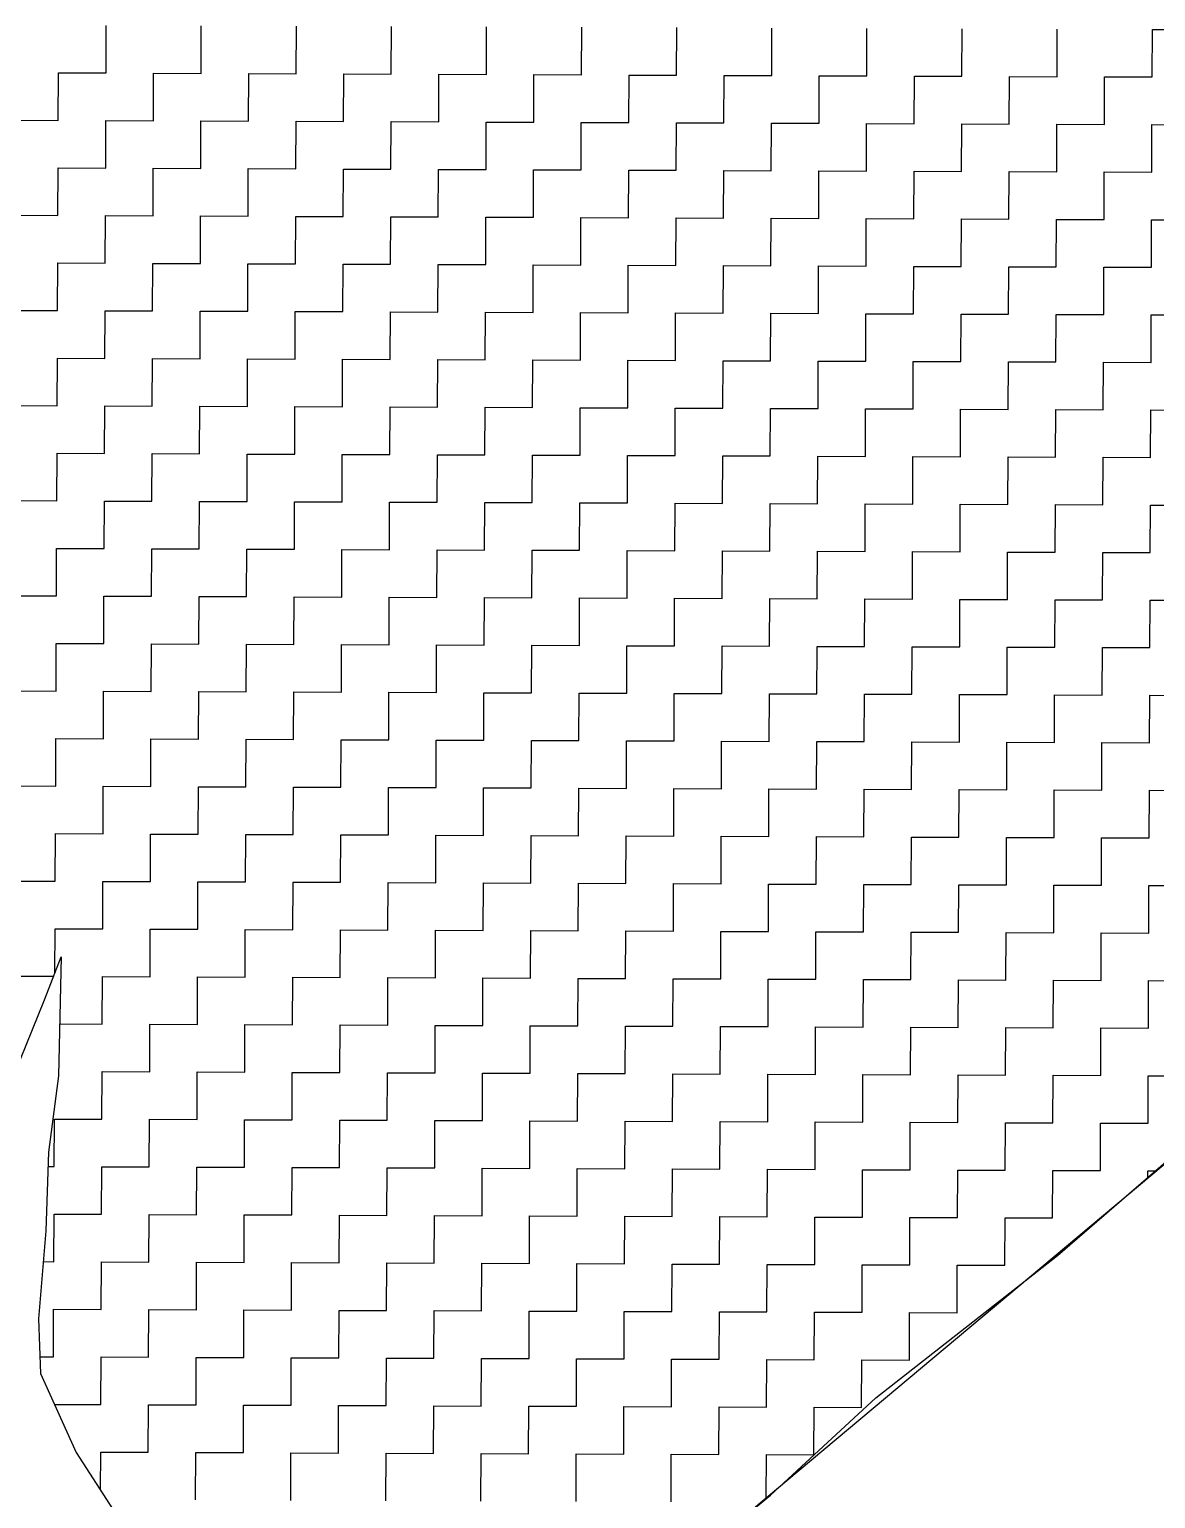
# Model space of a CAD drawing. Header units: metres. Extents: x 274536 to 279488, y 2074615 to 2078106.
# Drawn here: x 278566.4 to 278687.2, y 2075992.5 to 2076150.1 of the extents above; entities that cross this region are included whole.
import ezdxf

# ---------------------------------------------------------------- set-up
doc = ezdxf.new("R2010")
doc.units = ezdxf.units.M
doc.layers.add('POLY_HATCH', color=12, linetype='Continuous')
doc.layers.add('V_BOUND_LINE', color=7, linetype='Continuous')

msp = doc.modelspace()

# ---------------------------------------------------------------- linework, layer by layer
at = {"layer": 'POLY_HATCH', "linetype": 'Continuous'}
for p, q in [((278574.63, 2076145.4), (278574.65, 2076150.5)), ((278584.83, 2076145.36), (278584.85, 2076150.46)), ((278595.03, 2076145.32), (278595.05, 2076150.42)), ((278605.23, 2076145.28), (278605.25, 2076150.38)), ((278615.43, 2076145.24), (278615.45, 2076150.34)), ((278625.63, 2076145.2), (278625.65, 2076150.3)), ((278635.83, 2076145.16), (278635.85, 2076150.26)), ((278646.03, 2076145.12), (278646.05, 2076150.22)), ((278656.23, 2076145.08), (278656.25, 2076150.18)), ((278666.44, 2076145.04), (278666.46, 2076150.14)), ((278676.64, 2076145), (278676.66, 2076150.1)), ((278686.84, 2076144.97), (278686.86, 2076150.07)), ((278686.86, 2076150.07), (278691.96, 2076150.05)), ((278569.51, 2076140.32), (278569.52, 2076145.42)), ((278569.52, 2076145.42), (278574.63, 2076145.4)), ((278579.71, 2076140.28), (278579.73, 2076145.38)), ((278579.73, 2076145.38), (278584.83, 2076145.36)), ((278589.91, 2076140.24), (278589.93, 2076145.34)), ((278589.93, 2076145.34), (278595.03, 2076145.32)), ((278600.11, 2076140.2), (278600.13, 2076145.3)), ((278600.13, 2076145.3), (278605.23, 2076145.28)), ((278610.31, 2076140.16), (278610.33, 2076145.26)), ((278610.33, 2076145.26), (278615.43, 2076145.24)), ((278620.51, 2076140.12), (278620.53, 2076145.22)), ((278620.53, 2076145.22), (278625.63, 2076145.2)), ((278630.71, 2076140.08), (278630.73, 2076145.18)), ((278630.73, 2076145.18), (278635.83, 2076145.16)), ((278640.91, 2076140.04), (278640.93, 2076145.14)), ((278640.93, 2076145.14), (278646.03, 2076145.12)), ((278651.11, 2076140), (278651.13, 2076145.1)), ((278651.13, 2076145.1), (278656.23, 2076145.08)), ((278661.32, 2076139.96), (278661.34, 2076145.06)), ((278661.34, 2076145.06), (278666.44, 2076145.04)), ((278671.52, 2076139.92), (278671.54, 2076145.02)), ((278671.54, 2076145.02), (278676.64, 2076145)), ((278681.72, 2076139.88), (278681.74, 2076144.98)), ((278681.74, 2076144.98), (278686.84, 2076144.97)), ((278564.4, 2076140.34), (278569.51, 2076140.32)), ((278574.59, 2076135.2), (278574.61, 2076140.3)), ((278574.61, 2076140.3), (278579.71, 2076140.28)), ((278584.79, 2076135.16), (278584.81, 2076140.26)), ((278584.81, 2076140.26), (278589.91, 2076140.24)), ((278594.99, 2076135.12), (278595.01, 2076140.22)), ((278595.01, 2076140.22), (278600.11, 2076140.2)), ((278605.19, 2076135.08), (278605.21, 2076140.18)), ((278605.21, 2076140.18), (278610.31, 2076140.16)), ((278615.39, 2076135.04), (278615.41, 2076140.14)), ((278615.41, 2076140.14), (278620.51, 2076140.12)), ((278625.59, 2076135), (278625.61, 2076140.1)), ((278625.61, 2076140.1), (278630.71, 2076140.08)), ((278635.79, 2076134.96), (278635.81, 2076140.06)), ((278635.81, 2076140.06), (278640.91, 2076140.04)), ((278645.99, 2076134.92), (278646.01, 2076140.02)), ((278646.01, 2076140.02), (278651.11, 2076140)), ((278656.2, 2076134.88), (278656.21, 2076139.98)), ((278656.21, 2076139.98), (278661.32, 2076139.96)), ((278666.4, 2076134.84), (278666.42, 2076139.94)), ((278666.42, 2076139.94), (278671.52, 2076139.92)), ((278676.6, 2076134.8), (278676.62, 2076139.9)), ((278676.62, 2076139.9), (278681.72, 2076139.88)), ((278686.8, 2076134.76), (278686.82, 2076139.86)), ((278686.82, 2076139.86), (278691.92, 2076139.84)), ((278569.47, 2076130.12), (278569.49, 2076135.22)), ((278569.49, 2076135.22), (278574.59, 2076135.2)), ((278579.67, 2076130.08), (278579.69, 2076135.18)), ((278579.69, 2076135.18), (278584.79, 2076135.16)), ((278589.87, 2076130.04), (278589.89, 2076135.14)), ((278589.89, 2076135.14), (278594.99, 2076135.12)), ((278600.07, 2076130), (278600.09, 2076135.1)), ((278600.09, 2076135.1), (278605.19, 2076135.08)), ((278610.27, 2076129.96), (278610.29, 2076135.06)), ((278610.29, 2076135.06), (278615.39, 2076135.04)), ((278620.47, 2076129.92), (278620.49, 2076135.02)), ((278620.49, 2076135.02), (278625.59, 2076135)), ((278630.67, 2076129.88), (278630.69, 2076134.98)), ((278630.69, 2076134.98), (278635.79, 2076134.96)), ((278640.87, 2076129.84), (278640.89, 2076134.94)), ((278640.89, 2076134.94), (278645.99, 2076134.92)), ((278651.07, 2076129.8), (278651.09, 2076134.9)), ((278651.09, 2076134.9), (278656.2, 2076134.88)), ((278661.28, 2076129.76), (278661.3, 2076134.86)), ((278661.3, 2076134.86), (278666.4, 2076134.84)), ((278671.48, 2076129.72), (278671.5, 2076134.82)), ((278671.5, 2076134.82), (278676.6, 2076134.8)), ((278681.68, 2076129.68), (278681.7, 2076134.78)), ((278681.7, 2076134.78), (278686.8, 2076134.76)), ((278564.37, 2076130.14), (278569.47, 2076130.12)), ((278574.55, 2076125), (278574.57, 2076130.1)), ((278574.57, 2076130.1), (278579.67, 2076130.08)), ((278584.75, 2076124.96), (278584.77, 2076130.06)), ((278584.77, 2076130.06), (278589.87, 2076130.04)), ((278594.95, 2076124.92), (278594.97, 2076130.02)), ((278594.97, 2076130.02), (278600.07, 2076130)), ((278605.15, 2076124.88), (278605.17, 2076129.98)), ((278605.17, 2076129.98), (278610.27, 2076129.96)), ((278615.35, 2076124.84), (278615.37, 2076129.94)), ((278615.37, 2076129.94), (278620.47, 2076129.92)), ((278625.55, 2076124.8), (278625.57, 2076129.9)), ((278625.57, 2076129.9), (278630.67, 2076129.88)), ((278635.75, 2076124.76), (278635.77, 2076129.86)), ((278635.77, 2076129.86), (278640.87, 2076129.84)), ((278645.95, 2076124.72), (278645.97, 2076129.82)), ((278645.97, 2076129.82), (278651.07, 2076129.8)), ((278656.16, 2076124.68), (278656.18, 2076129.78)), ((278656.18, 2076129.78), (278661.28, 2076129.76)), ((278666.36, 2076124.64), (278666.38, 2076129.74)), ((278666.38, 2076129.74), (278671.48, 2076129.72)), ((278676.56, 2076124.6), (278676.58, 2076129.7)), ((278676.58, 2076129.7), (278681.68, 2076129.68)), ((278686.76, 2076124.56), (278686.78, 2076129.66)), ((278686.78, 2076129.66), (278691.88, 2076129.64)), ((278569.43, 2076119.91), (278569.45, 2076125.02)), ((278569.45, 2076125.02), (278574.55, 2076125)), ((278579.63, 2076119.88), (278579.65, 2076124.98)), ((278579.65, 2076124.98), (278584.75, 2076124.96)), ((278589.83, 2076119.84), (278589.85, 2076124.94)), ((278589.85, 2076124.94), (278594.95, 2076124.92)), ((278600.03, 2076119.8), (278600.05, 2076124.9)), ((278600.05, 2076124.9), (278605.15, 2076124.88)), ((278610.23, 2076119.76), (278610.25, 2076124.86)), ((278610.25, 2076124.86), (278615.35, 2076124.84)), ((278620.43, 2076119.72), (278620.45, 2076124.82)), ((278620.45, 2076124.82), (278625.55, 2076124.8)), ((278630.63, 2076119.68), (278630.65, 2076124.78)), ((278630.65, 2076124.78), (278635.75, 2076124.76)), ((278640.83, 2076119.64), (278640.85, 2076124.74)), ((278640.85, 2076124.74), (278645.95, 2076124.72)), ((278651.04, 2076119.6), (278651.06, 2076124.7)), ((278651.06, 2076124.7), (278656.16, 2076124.68)), ((278661.24, 2076119.56), (278661.26, 2076124.66)), ((278661.26, 2076124.66), (278666.36, 2076124.64)), ((278671.44, 2076119.52), (278671.46, 2076124.62)), ((278671.46, 2076124.62), (278676.56, 2076124.6)), ((278681.64, 2076119.48), (278681.66, 2076124.58)), ((278681.66, 2076124.58), (278686.76, 2076124.56)), ((278564.33, 2076119.93), (278569.43, 2076119.91)), ((278574.51, 2076114.79), (278574.53, 2076119.89)), ((278574.53, 2076119.89), (278579.63, 2076119.88)), ((278584.71, 2076114.75), (278584.73, 2076119.86)), ((278584.73, 2076119.86), (278589.83, 2076119.84)), ((278594.91, 2076114.72), (278594.93, 2076119.82)), ((278594.93, 2076119.82), (278600.03, 2076119.8)), ((278605.11, 2076114.68), (278605.13, 2076119.78)), ((278605.13, 2076119.78), (278610.23, 2076119.76)), ((278615.31, 2076114.64), (278615.33, 2076119.74)), ((278615.33, 2076119.74), (278620.43, 2076119.72)), ((278625.51, 2076114.6), (278625.53, 2076119.7)), ((278625.53, 2076119.7), (278630.63, 2076119.68)), ((278635.71, 2076114.56), (278635.73, 2076119.66)), ((278635.73, 2076119.66), (278640.83, 2076119.64)), ((278645.92, 2076114.52), (278645.94, 2076119.62)), ((278645.94, 2076119.62), (278651.04, 2076119.6)), ((278656.12, 2076114.48), (278656.14, 2076119.58)), ((278656.14, 2076119.58), (278661.24, 2076119.56)), ((278666.32, 2076114.44), (278666.34, 2076119.54)), ((278666.34, 2076119.54), (278671.44, 2076119.52)), ((278676.52, 2076114.4), (278676.54, 2076119.5)), ((278676.54, 2076119.5), (278681.64, 2076119.48)), ((278686.72, 2076114.36), (278686.74, 2076119.46)), ((278686.74, 2076119.46), (278691.84, 2076119.44)), ((278569.39, 2076109.71), (278569.41, 2076114.81)), ((278569.41, 2076114.81), (278574.51, 2076114.79)), ((278579.59, 2076109.67), (278579.61, 2076114.77)), ((278579.61, 2076114.77), (278584.71, 2076114.75)), ((278589.79, 2076109.63), (278589.81, 2076114.74)), ((278589.81, 2076114.74), (278594.91, 2076114.72)), ((278599.99, 2076109.6), (278600.01, 2076114.7)), ((278600.01, 2076114.7), (278605.11, 2076114.68)), ((278610.19, 2076109.56), (278610.21, 2076114.66)), ((278610.21, 2076114.66), (278615.31, 2076114.64)), ((278620.39, 2076109.52), (278620.41, 2076114.62)), ((278620.41, 2076114.62), (278625.51, 2076114.6)), ((278630.59, 2076109.48), (278630.61, 2076114.58)), ((278630.61, 2076114.58), (278635.71, 2076114.56)), ((278640.8, 2076109.44), (278640.81, 2076114.54)), ((278640.81, 2076114.54), (278645.92, 2076114.52)), ((278651, 2076109.4), (278651.02, 2076114.5)), ((278651.02, 2076114.5), (278656.12, 2076114.48)), ((278661.2, 2076109.36), (278661.22, 2076114.46)), ((278661.22, 2076114.46), (278666.32, 2076114.44)), ((278671.4, 2076109.32), (278671.42, 2076114.42)), ((278671.42, 2076114.42), (278676.52, 2076114.4)), ((278681.6, 2076109.28), (278681.62, 2076114.38)), ((278681.62, 2076114.38), (278686.72, 2076114.36)), ((278564.29, 2076109.73), (278569.39, 2076109.71)), ((278574.47, 2076104.59), (278574.49, 2076109.69)), ((278574.49, 2076109.69), (278579.59, 2076109.67)), ((278584.67, 2076104.55), (278584.69, 2076109.65)), ((278584.69, 2076109.65), (278589.79, 2076109.63)), ((278594.87, 2076104.51), (278594.89, 2076109.62)), ((278594.89, 2076109.62), (278599.99, 2076109.6)), ((278605.07, 2076104.48), (278605.09, 2076109.58)), ((278605.09, 2076109.58), (278610.19, 2076109.56)), ((278615.27, 2076104.44), (278615.29, 2076109.54)), ((278615.29, 2076109.54), (278620.39, 2076109.52)), ((278625.47, 2076104.4), (278625.49, 2076109.5)), ((278625.49, 2076109.5), (278630.59, 2076109.48)), ((278635.67, 2076104.36), (278635.69, 2076109.46)), ((278635.69, 2076109.46), (278640.8, 2076109.44)), ((278645.88, 2076104.32), (278645.9, 2076109.42)), ((278645.9, 2076109.42), (278651, 2076109.4)), ((278656.08, 2076104.28), (278656.1, 2076109.38)), ((278656.1, 2076109.38), (278661.2, 2076109.36)), ((278666.28, 2076104.24), (278666.3, 2076109.34)), ((278666.3, 2076109.34), (278671.4, 2076109.32)), ((278676.48, 2076104.2), (278676.5, 2076109.3)), ((278676.5, 2076109.3), (278681.6, 2076109.28)), ((278686.68, 2076104.16), (278686.7, 2076109.26)), ((278686.7, 2076109.26), (278691.8, 2076109.24)), ((278569.35, 2076099.51), (278569.37, 2076104.61)), ((278569.37, 2076104.61), (278574.47, 2076104.59)), ((278579.55, 2076099.47), (278579.57, 2076104.57)), ((278579.57, 2076104.57), (278584.67, 2076104.55)), ((278589.75, 2076099.43), (278589.77, 2076104.53)), ((278589.77, 2076104.53), (278594.87, 2076104.51)), ((278599.95, 2076099.39), (278599.97, 2076104.49)), ((278599.97, 2076104.49), (278605.07, 2076104.48)), ((278610.15, 2076099.35), (278610.17, 2076104.46)), ((278610.17, 2076104.46), (278615.27, 2076104.44)), ((278620.35, 2076099.32), (278620.37, 2076104.42)), ((278620.37, 2076104.42), (278625.47, 2076104.4)), ((278630.55, 2076099.28), (278630.57, 2076104.38)), ((278630.57, 2076104.38), (278635.67, 2076104.36)), ((278640.76, 2076099.24), (278640.78, 2076104.34)), ((278640.78, 2076104.34), (278645.88, 2076104.32)), ((278650.96, 2076099.2), (278650.98, 2076104.3)), ((278650.98, 2076104.3), (278656.08, 2076104.28)), ((278661.16, 2076099.16), (278661.18, 2076104.26)), ((278661.18, 2076104.26), (278666.28, 2076104.24)), ((278671.36, 2076099.12), (278671.38, 2076104.22)), ((278671.38, 2076104.22), (278676.48, 2076104.2)), ((278681.56, 2076099.08), (278681.58, 2076104.18)), ((278681.58, 2076104.18), (278686.68, 2076104.16)), ((278564.25, 2076099.53), (278569.35, 2076099.51)), ((278574.43, 2076094.39), (278574.45, 2076099.49)), ((278574.45, 2076099.49), (278579.55, 2076099.47)), ((278584.63, 2076094.35), (278584.65, 2076099.45)), ((278584.65, 2076099.45), (278589.75, 2076099.43)), ((278594.83, 2076094.31), (278594.85, 2076099.41)), ((278594.85, 2076099.41), (278599.95, 2076099.39)), ((278605.03, 2076094.27), (278605.05, 2076099.37)), ((278605.05, 2076099.37), (278610.15, 2076099.35)), ((278615.23, 2076094.23), (278615.25, 2076099.34)), ((278615.25, 2076099.34), (278620.35, 2076099.32)), ((278625.43, 2076094.2), (278625.45, 2076099.3)), ((278625.45, 2076099.3), (278630.55, 2076099.28)), ((278635.64, 2076094.16), (278635.66, 2076099.26)), ((278635.66, 2076099.26), (278640.76, 2076099.24)), ((278645.84, 2076094.12), (278645.86, 2076099.22)), ((278645.86, 2076099.22), (278650.96, 2076099.2)), ((278656.04, 2076094.08), (278656.06, 2076099.18)), ((278656.06, 2076099.18), (278661.16, 2076099.16)), ((278666.24, 2076094.04), (278666.26, 2076099.14)), ((278666.26, 2076099.14), (278671.36, 2076099.12)), ((278676.44, 2076094), (278676.46, 2076099.1)), ((278676.46, 2076099.1), (278681.56, 2076099.08)), ((278686.64, 2076093.96), (278686.66, 2076099.06)), ((278686.66, 2076099.06), (278691.76, 2076099.04)), ((278569.31, 2076089.31), (278569.33, 2076094.41)), ((278569.33, 2076094.41), (278574.43, 2076094.39)), ((278579.51, 2076089.27), (278579.53, 2076094.37)), ((278579.53, 2076094.37), (278584.63, 2076094.35)), ((278589.71, 2076089.23), (278589.73, 2076094.33)), ((278589.73, 2076094.33), (278594.83, 2076094.31)), ((278599.91, 2076089.19), (278599.93, 2076094.29)), ((278599.93, 2076094.29), (278605.03, 2076094.27)), ((278610.11, 2076089.15), (278610.13, 2076094.25)), ((278610.13, 2076094.25), (278615.23, 2076094.23)), ((278620.31, 2076089.11), (278620.33, 2076094.21)), ((278620.33, 2076094.21), (278625.43, 2076094.2)), ((278630.52, 2076089.08), (278630.54, 2076094.18)), ((278630.54, 2076094.18), (278635.64, 2076094.16)), ((278640.72, 2076089.04), (278640.74, 2076094.14)), ((278640.74, 2076094.14), (278645.84, 2076094.12)), ((278650.92, 2076089), (278650.94, 2076094.1)), ((278650.94, 2076094.1), (278656.04, 2076094.08)), ((278661.12, 2076088.96), (278661.14, 2076094.06)), ((278661.14, 2076094.06), (278666.24, 2076094.04)), ((278671.32, 2076088.92), (278671.34, 2076094.02)), ((278671.34, 2076094.02), (278676.44, 2076094)), ((278681.52, 2076088.88), (278681.54, 2076093.98)), ((278681.54, 2076093.98), (278686.64, 2076093.96)), ((278564.21, 2076089.33), (278569.31, 2076089.31)), ((278574.39, 2076084.19), (278574.41, 2076089.29)), ((278574.41, 2076089.29), (278579.51, 2076089.27)), ((278584.59, 2076084.15), (278584.61, 2076089.25)), ((278584.61, 2076089.25), (278589.71, 2076089.23)), ((278594.79, 2076084.11), (278594.81, 2076089.21)), ((278594.81, 2076089.21), (278599.91, 2076089.19)), ((278604.99, 2076084.07), (278605.01, 2076089.17)), ((278605.01, 2076089.17), (278610.11, 2076089.15)), ((278615.19, 2076084.03), (278615.21, 2076089.13)), ((278615.21, 2076089.13), (278620.31, 2076089.11)), ((278625.4, 2076083.99), (278625.41, 2076089.09)), ((278625.41, 2076089.09), (278630.52, 2076089.08)), ((278635.6, 2076083.95), (278635.62, 2076089.06)), ((278635.62, 2076089.06), (278640.72, 2076089.04)), ((278645.8, 2076083.92), (278645.82, 2076089.02)), ((278645.82, 2076089.02), (278650.92, 2076089)), ((278656, 2076083.88), (278656.02, 2076088.98)), ((278656.02, 2076088.98), (278661.12, 2076088.96)), ((278666.2, 2076083.84), (278666.22, 2076088.94)), ((278666.22, 2076088.94), (278671.32, 2076088.92)), ((278676.4, 2076083.8), (278676.42, 2076088.9)), ((278676.42, 2076088.9), (278681.52, 2076088.88)), ((278686.6, 2076083.76), (278686.62, 2076088.86)), ((278686.62, 2076088.86), (278691.72, 2076088.84)), ((278569.27, 2076079.11), (278569.29, 2076084.21)), ((278569.29, 2076084.21), (278574.39, 2076084.19)), ((278579.47, 2076079.07), (278579.49, 2076084.17)), ((278579.49, 2076084.17), (278584.59, 2076084.15)), ((278589.67, 2076079.03), (278589.69, 2076084.13)), ((278589.69, 2076084.13), (278594.79, 2076084.11)), ((278599.87, 2076078.99), (278599.89, 2076084.09)), ((278599.89, 2076084.09), (278604.99, 2076084.07)), ((278610.07, 2076078.95), (278610.09, 2076084.05)), ((278610.09, 2076084.05), (278615.19, 2076084.03)), ((278620.27, 2076078.91), (278620.29, 2076084.01)), ((278620.29, 2076084.01), (278625.4, 2076083.99)), ((278630.48, 2076078.87), (278630.5, 2076083.97)), ((278630.5, 2076083.97), (278635.6, 2076083.95)), ((278640.68, 2076078.83), (278640.7, 2076083.94)), ((278640.7, 2076083.94), (278645.8, 2076083.92)), ((278650.88, 2076078.8), (278650.9, 2076083.9)), ((278650.9, 2076083.9), (278656, 2076083.88)), ((278661.08, 2076078.76), (278661.1, 2076083.86)), ((278661.1, 2076083.86), (278666.2, 2076083.84)), ((278671.28, 2076078.72), (278671.3, 2076083.82)), ((278671.3, 2076083.82), (278676.4, 2076083.8)), ((278681.48, 2076078.68), (278681.5, 2076083.78)), ((278681.5, 2076083.78), (278686.6, 2076083.76)), ((278564.17, 2076079.13), (278569.27, 2076079.11)), ((278574.35, 2076073.99), (278574.37, 2076079.09)), ((278574.37, 2076079.09), (278579.47, 2076079.07)), ((278584.55, 2076073.95), (278584.57, 2076079.05)), ((278584.57, 2076079.05), (278589.67, 2076079.03)), ((278594.75, 2076073.91), (278594.77, 2076079.01)), ((278594.77, 2076079.01), (278599.87, 2076078.99)), ((278604.95, 2076073.87), (278604.97, 2076078.97)), ((278604.97, 2076078.97), (278610.07, 2076078.95)), ((278615.15, 2076073.83), (278615.17, 2076078.93)), ((278615.17, 2076078.93), (278620.27, 2076078.91)), ((278625.36, 2076073.79), (278625.38, 2076078.89)), ((278625.38, 2076078.89), (278630.48, 2076078.87)), ((278635.56, 2076073.75), (278635.58, 2076078.85)), ((278635.58, 2076078.85), (278640.68, 2076078.83)), ((278645.76, 2076073.71), (278645.78, 2076078.81)), ((278645.78, 2076078.81), (278650.88, 2076078.8)), ((278655.96, 2076073.68), (278655.98, 2076078.78)), ((278655.98, 2076078.78), (278661.08, 2076078.76)), ((278666.16, 2076073.64), (278666.18, 2076078.74)), ((278666.18, 2076078.74), (278671.28, 2076078.72)), ((278676.36, 2076073.6), (278676.38, 2076078.7)), ((278676.38, 2076078.7), (278681.48, 2076078.68)), ((278686.56, 2076073.56), (278686.58, 2076078.66)), ((278686.58, 2076078.66), (278691.68, 2076078.64)), ((278569.23, 2076068.91), (278569.25, 2076074.01)), ((278569.25, 2076074.01), (278574.35, 2076073.99)), ((278579.43, 2076068.87), (278579.45, 2076073.97)), ((278579.45, 2076073.97), (278584.55, 2076073.95)), ((278589.63, 2076068.83), (278589.65, 2076073.93)), ((278589.65, 2076073.93), (278594.75, 2076073.91)), ((278599.83, 2076068.79), (278599.85, 2076073.89)), ((278599.85, 2076073.89), (278604.95, 2076073.87)), ((278610.03, 2076068.75), (278610.05, 2076073.85)), ((278610.05, 2076073.85), (278615.15, 2076073.83)), ((278620.24, 2076068.71), (278620.26, 2076073.81)), ((278620.26, 2076073.81), (278625.36, 2076073.79)), ((278630.44, 2076068.67), (278630.46, 2076073.77)), ((278630.46, 2076073.77), (278635.56, 2076073.75)), ((278640.64, 2076068.63), (278640.66, 2076073.73)), ((278640.66, 2076073.73), (278645.76, 2076073.71)), ((278650.84, 2076068.59), (278650.86, 2076073.69)), ((278650.86, 2076073.69), (278655.96, 2076073.68)), ((278661.04, 2076068.55), (278661.06, 2076073.66)), ((278661.06, 2076073.66), (278666.16, 2076073.64)), ((278671.24, 2076068.52), (278671.26, 2076073.62)), ((278671.26, 2076073.62), (278676.36, 2076073.6)), ((278681.44, 2076068.48), (278681.46, 2076073.58)), ((278681.46, 2076073.58), (278686.56, 2076073.56)), ((278564.13, 2076068.93), (278569.23, 2076068.91)), ((278574.31, 2076063.79), (278574.33, 2076068.89)), ((278574.33, 2076068.89), (278579.43, 2076068.87)), ((278584.51, 2076063.75), (278584.53, 2076068.85)), ((278584.53, 2076068.85), (278589.63, 2076068.83)), ((278594.71, 2076063.71), (278594.73, 2076068.81)), ((278594.73, 2076068.81), (278599.83, 2076068.79)), ((278604.91, 2076063.67), (278604.93, 2076068.77)), ((278604.93, 2076068.77), (278610.03, 2076068.75)), ((278615.12, 2076063.63), (278615.13, 2076068.73)), ((278615.13, 2076068.73), (278620.24, 2076068.71)), ((278625.32, 2076063.59), (278625.34, 2076068.69)), ((278625.34, 2076068.69), (278630.44, 2076068.67)), ((278635.52, 2076063.55), (278635.54, 2076068.65)), ((278635.54, 2076068.65), (278640.64, 2076068.63)), ((278645.72, 2076063.51), (278645.74, 2076068.61)), ((278645.74, 2076068.61), (278650.84, 2076068.59)), ((278655.92, 2076063.47), (278655.94, 2076068.57)), ((278655.94, 2076068.57), (278661.04, 2076068.55)), ((278666.12, 2076063.43), (278666.14, 2076068.54)), ((278666.14, 2076068.54), (278671.24, 2076068.52)), ((278676.32, 2076063.4), (278676.34, 2076068.5)), ((278676.34, 2076068.5), (278681.44, 2076068.48)), ((278686.52, 2076063.36), (278686.54, 2076068.46)), ((278686.54, 2076068.46), (278691.64, 2076068.44)), ((278569.19, 2076058.71), (278569.21, 2076063.81)), ((278569.21, 2076063.81), (278574.31, 2076063.79)), ((278579.39, 2076058.67), (278579.41, 2076063.77)), ((278579.41, 2076063.77), (278584.51, 2076063.75)), ((278589.59, 2076058.63), (278589.61, 2076063.73)), ((278589.61, 2076063.73), (278594.71, 2076063.71)), ((278599.79, 2076058.59), (278599.81, 2076063.69)), ((278599.81, 2076063.69), (278604.91, 2076063.67)), ((278610, 2076058.55), (278610.01, 2076063.65)), ((278610.01, 2076063.65), (278615.12, 2076063.63)), ((278620.2, 2076058.51), (278620.22, 2076063.61)), ((278620.22, 2076063.61), (278625.32, 2076063.59)), ((278630.4, 2076058.47), (278630.42, 2076063.57)), ((278630.42, 2076063.57), (278635.52, 2076063.55)), ((278640.6, 2076058.43), (278640.62, 2076063.53)), ((278640.62, 2076063.53), (278645.72, 2076063.51)), ((278650.8, 2076058.39), (278650.82, 2076063.49)), ((278650.82, 2076063.49), (278655.92, 2076063.47)), ((278661, 2076058.35), (278661.02, 2076063.45)), ((278661.02, 2076063.45), (278666.12, 2076063.43)), ((278671.2, 2076058.31), (278671.22, 2076063.41)), ((278671.22, 2076063.41), (278676.32, 2076063.4)), ((278681.4, 2076058.28), (278681.42, 2076063.38)), ((278681.42, 2076063.38), (278686.52, 2076063.36)), ((278564.09, 2076058.73), (278569.19, 2076058.71)), ((278574.27, 2076053.59), (278574.29, 2076058.69)), ((278574.29, 2076058.69), (278579.39, 2076058.67)), ((278584.47, 2076053.55), (278584.49, 2076058.65)), ((278584.49, 2076058.65), (278589.59, 2076058.63)), ((278594.67, 2076053.51), (278594.69, 2076058.61)), ((278594.69, 2076058.61), (278599.79, 2076058.59)), ((278604.87, 2076053.47), (278604.89, 2076058.57)), ((278604.89, 2076058.57), (278610, 2076058.55)), ((278615.08, 2076053.43), (278615.1, 2076058.53)), ((278615.1, 2076058.53), (278620.2, 2076058.51)), ((278625.28, 2076053.39), (278625.3, 2076058.49)), ((278625.3, 2076058.49), (278630.4, 2076058.47)), ((278635.48, 2076053.35), (278635.5, 2076058.45)), ((278635.5, 2076058.45), (278640.6, 2076058.43)), ((278645.68, 2076053.31), (278645.7, 2076058.41)), ((278645.7, 2076058.41), (278650.8, 2076058.39)), ((278655.88, 2076053.27), (278655.9, 2076058.37)), ((278655.9, 2076058.37), (278661, 2076058.35)), ((278666.08, 2076053.23), (278666.1, 2076058.33)), ((278666.1, 2076058.33), (278671.2, 2076058.31)), ((278676.28, 2076053.19), (278676.3, 2076058.29)), ((278676.3, 2076058.29), (278681.4, 2076058.28)), ((278686.48, 2076053.15), (278686.5, 2076058.26)), ((278686.5, 2076058.26), (278691.6, 2076058.24)), ((278569.15, 2076048.88), (278569.17, 2076053.61)), ((278569.17, 2076053.61), (278574.27, 2076053.59)), ((278579.35, 2076048.47), (278579.37, 2076053.57)), ((278579.37, 2076053.57), (278584.47, 2076053.55)), ((278589.55, 2076048.43), (278589.57, 2076053.53)), ((278589.57, 2076053.53), (278594.67, 2076053.51)), ((278599.75, 2076048.39), (278599.77, 2076053.49)), ((278599.77, 2076053.49), (278604.87, 2076053.47)), ((278609.96, 2076048.35), (278609.98, 2076053.45)), ((278609.98, 2076053.45), (278615.08, 2076053.43)), ((278620.16, 2076048.31), (278620.18, 2076053.41)), ((278620.18, 2076053.41), (278625.28, 2076053.39)), ((278630.36, 2076048.27), (278630.38, 2076053.37)), ((278630.38, 2076053.37), (278635.48, 2076053.35)), ((278640.56, 2076048.23), (278640.58, 2076053.33)), ((278640.58, 2076053.33), (278645.68, 2076053.31)), ((278650.76, 2076048.19), (278650.78, 2076053.29)), ((278650.78, 2076053.29), (278655.88, 2076053.27)), ((278660.96, 2076048.15), (278660.98, 2076053.25)), ((278660.98, 2076053.25), (278666.08, 2076053.23)), ((278671.16, 2076048.11), (278671.18, 2076053.21)), ((278671.18, 2076053.21), (278676.28, 2076053.19)), ((278681.36, 2076048.07), (278681.38, 2076053.17)), ((278681.38, 2076053.17), (278686.48, 2076053.15)), ((278564.05, 2076048.53), (278569, 2076048.51)), ((278574.23, 2076043.39), (278574.25, 2076048.49)), ((278574.25, 2076048.49), (278579.35, 2076048.47)), ((278584.43, 2076043.35), (278584.45, 2076048.45)), ((278584.45, 2076048.45), (278589.55, 2076048.43)), ((278594.63, 2076043.31), (278594.65, 2076048.41)), ((278594.65, 2076048.41), (278599.75, 2076048.39)), ((278604.84, 2076043.27), (278604.86, 2076048.37)), ((278604.86, 2076048.37), (278609.96, 2076048.35)), ((278615.04, 2076043.23), (278615.06, 2076048.33)), ((278615.06, 2076048.33), (278620.16, 2076048.31)), ((278625.24, 2076043.19), (278625.26, 2076048.29)), ((278625.26, 2076048.29), (278630.36, 2076048.27)), ((278635.44, 2076043.15), (278635.46, 2076048.25)), ((278635.46, 2076048.25), (278640.56, 2076048.23)), ((278645.64, 2076043.11), (278645.66, 2076048.21)), ((278645.66, 2076048.21), (278650.76, 2076048.19)), ((278655.84, 2076043.07), (278655.86, 2076048.17)), ((278655.86, 2076048.17), (278660.96, 2076048.15)), ((278666.04, 2076043.03), (278666.06, 2076048.13)), ((278666.06, 2076048.13), (278671.16, 2076048.11)), ((278676.24, 2076042.99), (278676.26, 2076048.09)), ((278676.26, 2076048.09), (278681.36, 2076048.07)), ((278686.44, 2076042.95), (278686.46, 2076048.05)), ((278686.46, 2076048.05), (278691.56, 2076048.03)), ((278569.66, 2076043.4), (278574.23, 2076043.39)), ((278579.31, 2076038.27), (278579.33, 2076043.37)), ((278579.33, 2076043.37), (278584.43, 2076043.35)), ((278589.51, 2076038.23), (278589.53, 2076043.33)), ((278589.53, 2076043.33), (278594.63, 2076043.31)), ((278599.72, 2076038.19), (278599.73, 2076043.29)), ((278599.73, 2076043.29), (278604.84, 2076043.27)), ((278609.92, 2076038.15), (278609.94, 2076043.25)), ((278609.94, 2076043.25), (278615.04, 2076043.23)), ((278620.12, 2076038.11), (278620.14, 2076043.21)), ((278620.14, 2076043.21), (278625.24, 2076043.19)), ((278630.32, 2076038.07), (278630.34, 2076043.17)), ((278630.34, 2076043.17), (278635.44, 2076043.15)), ((278640.52, 2076038.03), (278640.54, 2076043.13)), ((278640.54, 2076043.13), (278645.64, 2076043.11)), ((278650.72, 2076037.99), (278650.74, 2076043.09)), ((278650.74, 2076043.09), (278655.84, 2076043.07)), ((278660.92, 2076037.95), (278660.94, 2076043.05)), ((278660.94, 2076043.05), (278666.04, 2076043.03)), ((278671.12, 2076037.91), (278671.14, 2076043.01)), ((278671.14, 2076043.01), (278676.24, 2076042.99)), ((278681.32, 2076037.87), (278681.34, 2076042.97)), ((278681.34, 2076042.97), (278686.44, 2076042.95)), ((278574.19, 2076033.19), (278574.21, 2076038.29)), ((278574.21, 2076038.29), (278579.31, 2076038.27)), ((278584.39, 2076033.15), (278584.41, 2076038.25)), ((278584.41, 2076038.25), (278589.51, 2076038.23)), ((278594.6, 2076033.11), (278594.61, 2076038.21)), ((278594.61, 2076038.21), (278599.72, 2076038.19)), ((278604.8, 2076033.07), (278604.82, 2076038.17)), ((278604.82, 2076038.17), (278609.92, 2076038.15)), ((278615, 2076033.03), (278615.02, 2076038.13)), ((278615.02, 2076038.13), (278620.12, 2076038.11)), ((278625.2, 2076032.99), (278625.22, 2076038.09)), ((278625.22, 2076038.09), (278630.32, 2076038.07)), ((278635.4, 2076032.95), (278635.42, 2076038.05)), ((278635.42, 2076038.05), (278640.52, 2076038.03)), ((278645.6, 2076032.91), (278645.62, 2076038.01)), ((278645.62, 2076038.01), (278650.72, 2076037.99)), ((278655.8, 2076032.87), (278655.82, 2076037.97)), ((278655.82, 2076037.97), (278660.92, 2076037.95)), ((278666, 2076032.83), (278666.02, 2076037.93)), ((278666.02, 2076037.93), (278671.12, 2076037.91)), ((278676.2, 2076032.79), (278676.22, 2076037.89)), ((278676.22, 2076037.89), (278681.32, 2076037.87)), ((278686.41, 2076032.75), (278686.42, 2076037.85)), ((278686.42, 2076037.85), (278691.53, 2076037.83)), ((278569.07, 2076028.1), (278569.09, 2076033.2)), ((278569.09, 2076033.2), (278574.19, 2076033.19)), ((278579.27, 2076028.06), (278579.29, 2076033.17)), ((278579.29, 2076033.17), (278584.39, 2076033.15)), ((278589.47, 2076028.03), (278589.49, 2076033.13)), ((278589.49, 2076033.13), (278594.6, 2076033.11)), ((278599.68, 2076027.99), (278599.7, 2076033.09)), ((278599.7, 2076033.09), (278604.8, 2076033.07)), ((278609.88, 2076027.95), (278609.9, 2076033.05)), ((278609.9, 2076033.05), (278615, 2076033.03)), ((278620.08, 2076027.91), (278620.1, 2076033.01)), ((278620.1, 2076033.01), (278625.2, 2076032.99)), ((278630.28, 2076027.87), (278630.3, 2076032.97)), ((278630.3, 2076032.97), (278635.4, 2076032.95)), ((278640.48, 2076027.83), (278640.5, 2076032.93)), ((278640.5, 2076032.93), (278645.6, 2076032.91)), ((278650.68, 2076027.79), (278650.7, 2076032.89)), ((278650.7, 2076032.89), (278655.8, 2076032.87)), ((278660.88, 2076027.75), (278660.9, 2076032.85)), ((278660.9, 2076032.85), (278666, 2076032.83)), ((278671.08, 2076027.71), (278671.1, 2076032.81)), ((278671.1, 2076032.81), (278676.2, 2076032.79)), ((278681.29, 2076027.67), (278681.3, 2076032.77)), ((278681.3, 2076032.77), (278686.41, 2076032.75)), ((278568.42, 2076028.11), (278569.07, 2076028.1)), ((278574.15, 2076022.98), (278574.17, 2076028.08)), ((278574.17, 2076028.08), (278579.27, 2076028.06)), ((278584.35, 2076022.94), (278584.37, 2076028.05)), ((278584.37, 2076028.05), (278589.47, 2076028.03)), ((278594.56, 2076022.91), (278594.58, 2076028.01)), ((278594.58, 2076028.01), (278599.68, 2076027.99)), ((278604.76, 2076022.87), (278604.78, 2076027.97)), ((278604.78, 2076027.97), (278609.88, 2076027.95)), ((278614.96, 2076022.83), (278614.98, 2076027.93)), ((278614.98, 2076027.93), (278620.08, 2076027.91)), ((278625.16, 2076022.79), (278625.18, 2076027.89)), ((278625.18, 2076027.89), (278630.28, 2076027.87)), ((278635.36, 2076022.75), (278635.38, 2076027.85)), ((278635.38, 2076027.85), (278640.48, 2076027.83)), ((278645.56, 2076022.71), (278645.58, 2076027.81)), ((278645.58, 2076027.81), (278650.68, 2076027.79)), ((278655.76, 2076022.67), (278655.78, 2076027.77)), ((278655.78, 2076027.77), (278660.88, 2076027.75)), ((278665.96, 2076022.63), (278665.98, 2076027.73)), ((278665.98, 2076027.73), (278671.08, 2076027.71)), ((278676.16, 2076022.59), (278676.18, 2076027.69)), ((278676.18, 2076027.69), (278681.29, 2076027.67)), ((278686.38, 2076026.96), (278686.39, 2076027.65)), ((278686.39, 2076027.65), (278687.18, 2076027.65)), ((278569.03, 2076017.9), (278569.05, 2076023)), ((278569.05, 2076023), (278574.15, 2076022.98)), ((278579.23, 2076017.86), (278579.25, 2076022.96)), ((278579.25, 2076022.96), (278584.35, 2076022.94)), ((278589.44, 2076017.82), (278589.46, 2076022.93)), ((278589.46, 2076022.93), (278594.56, 2076022.91)), ((278599.64, 2076017.79), (278599.66, 2076022.89)), ((278599.66, 2076022.89), (278604.76, 2076022.87)), ((278609.84, 2076017.75), (278609.86, 2076022.85)), ((278609.86, 2076022.85), (278614.96, 2076022.83)), ((278620.04, 2076017.71), (278620.06, 2076022.81)), ((278620.06, 2076022.81), (278625.16, 2076022.79)), ((278630.24, 2076017.67), (278630.26, 2076022.77)), ((278630.26, 2076022.77), (278635.36, 2076022.75)), ((278640.44, 2076017.63), (278640.46, 2076022.73)), ((278640.46, 2076022.73), (278645.56, 2076022.71)), ((278650.64, 2076017.59), (278650.66, 2076022.69)), ((278650.66, 2076022.69), (278655.76, 2076022.67)), ((278660.84, 2076017.55), (278660.86, 2076022.65)), ((278660.86, 2076022.65), (278665.96, 2076022.63)), ((278671.04, 2076017.51), (278671.06, 2076022.61)), ((278671.06, 2076022.61), (278676.16, 2076022.59)), ((278681.27, 2076022.57), (278681.31, 2076022.57)), ((278681.27, 2076022.53), (278681.27, 2076022.57)), ((278567.9, 2076017.91), (278569.03, 2076017.9)), ((278574.11, 2076012.78), (278574.13, 2076017.88)), ((278574.13, 2076017.88), (278579.23, 2076017.86)), ((278584.32, 2076012.74), (278584.33, 2076017.84)), ((278584.33, 2076017.84), (278589.44, 2076017.82)), ((278594.52, 2076012.7), (278594.54, 2076017.8)), ((278594.54, 2076017.8), (278599.64, 2076017.79)), ((278604.72, 2076012.66), (278604.74, 2076017.77)), ((278604.74, 2076017.77), (278609.84, 2076017.75)), ((278614.92, 2076012.63), (278614.94, 2076017.73)), ((278614.94, 2076017.73), (278620.04, 2076017.71)), ((278625.12, 2076012.59), (278625.14, 2076017.69)), ((278625.14, 2076017.69), (278630.24, 2076017.67)), ((278635.32, 2076012.55), (278635.34, 2076017.65)), ((278635.34, 2076017.65), (278640.44, 2076017.63)), ((278645.52, 2076012.51), (278645.54, 2076017.61)), ((278645.54, 2076017.61), (278650.64, 2076017.59)), ((278655.72, 2076012.47), (278655.74, 2076017.57)), ((278655.74, 2076017.57), (278660.84, 2076017.55)), ((278665.92, 2076012.43), (278665.94, 2076017.53)), ((278665.94, 2076017.53), (278671.04, 2076017.51)), ((278568.99, 2076007.7), (278569.01, 2076012.8)), ((278569.01, 2076012.8), (278574.11, 2076012.78)), ((278579.2, 2076007.66), (278579.21, 2076012.76)), ((278579.21, 2076012.76), (278584.32, 2076012.74)), ((278589.4, 2076007.62), (278589.42, 2076012.72)), ((278589.42, 2076012.72), (278594.52, 2076012.7)), ((278599.6, 2076007.58), (278599.62, 2076012.68)), ((278599.62, 2076012.68), (278604.72, 2076012.66)), ((278609.8, 2076007.54), (278609.82, 2076012.65)), ((278609.82, 2076012.65), (278614.92, 2076012.63)), ((278620, 2076007.51), (278620.02, 2076012.61)), ((278620.02, 2076012.61), (278625.12, 2076012.59)), ((278630.2, 2076007.47), (278630.22, 2076012.57)), ((278630.22, 2076012.57), (278635.32, 2076012.55)), ((278640.4, 2076007.43), (278640.42, 2076012.53)), ((278640.42, 2076012.53), (278645.52, 2076012.51)), ((278650.6, 2076007.39), (278650.62, 2076012.49)), ((278650.62, 2076012.49), (278655.72, 2076012.47)), ((278660.8, 2076007.35), (278660.82, 2076012.45)), ((278660.82, 2076012.45), (278665.92, 2076012.43)), ((278567.54, 2076007.71), (278568.99, 2076007.7)), ((278574.07, 2076002.58), (278574.09, 2076007.68)), ((278574.09, 2076007.68), (278579.2, 2076007.66)), ((278584.28, 2076002.54), (278584.3, 2076007.64)), ((278584.3, 2076007.64), (278589.4, 2076007.62)), ((278594.48, 2076002.5), (278594.5, 2076007.6)), ((278594.5, 2076007.6), (278599.6, 2076007.58)), ((278604.68, 2076002.46), (278604.7, 2076007.56)), ((278604.7, 2076007.56), (278609.8, 2076007.54)), ((278614.88, 2076002.42), (278614.9, 2076007.52)), ((278614.9, 2076007.52), (278620, 2076007.51)), ((278625.08, 2076002.39), (278625.1, 2076007.49)), ((278625.1, 2076007.49), (278630.2, 2076007.47)), ((278635.28, 2076002.35), (278635.3, 2076007.45)), ((278635.3, 2076007.45), (278640.4, 2076007.43)), ((278645.48, 2076002.31), (278645.5, 2076007.41)), ((278645.5, 2076007.41), (278650.6, 2076007.39)), ((278655.68, 2076002.27), (278655.7, 2076007.37)), ((278655.7, 2076007.37), (278660.8, 2076007.35)), ((278569.09, 2076002.6), (278574.07, 2076002.58)), ((278579.16, 2075997.46), (278579.18, 2076002.56)), ((278579.18, 2076002.56), (278584.28, 2076002.54)), ((278589.36, 2075997.42), (278589.38, 2076002.52)), ((278589.38, 2076002.52), (278594.48, 2076002.5)), ((278599.56, 2075997.38), (278599.58, 2076002.48)), ((278599.58, 2076002.48), (278604.68, 2076002.46)), ((278609.76, 2075997.34), (278609.78, 2076002.44)), ((278609.78, 2076002.44), (278614.88, 2076002.42)), ((278619.96, 2075997.3), (278619.98, 2076002.4)), ((278619.98, 2076002.4), (278625.08, 2076002.39)), ((278630.16, 2075997.26), (278630.18, 2076002.37)), ((278630.18, 2076002.37), (278635.28, 2076002.35)), ((278640.36, 2075997.23), (278640.38, 2076002.33)), ((278640.38, 2076002.33), (278645.48, 2076002.31)), ((278650.56, 2075997.19), (278650.58, 2076002.29)), ((278650.58, 2076002.29), (278655.68, 2076002.27)), ((278574.04, 2075993.39), (278574.06, 2075997.48)), ((278574.06, 2075997.48), (278579.16, 2075997.46)), ((278584.24, 2075992.34), (278584.26, 2075997.44)), ((278584.26, 2075997.44), (278589.36, 2075997.42)), ((278594.44, 2075992.3), (278594.46, 2075997.4)), ((278594.46, 2075997.4), (278599.56, 2075997.38)), ((278604.64, 2075992.26), (278604.66, 2075997.36)), ((278604.66, 2075997.36), (278609.76, 2075997.34)), ((278614.84, 2075992.22), (278614.86, 2075997.32)), ((278614.86, 2075997.32), (278619.96, 2075997.3)), ((278625.04, 2075992.18), (278625.06, 2075997.28)), ((278625.06, 2075997.28), (278630.16, 2075997.26)), ((278635.24, 2075992.14), (278635.26, 2075997.25)), ((278635.26, 2075997.25), (278640.36, 2075997.23)), ((278645.44, 2075992.5), (278645.46, 2075997.21)), ((278645.46, 2075997.21), (278650.56, 2075997.19))]:
    msp.add_line(p, q, dxfattribs=at)
at = {"layer": 'POLY_HATCH'}
for p, q in [((278568.02, 2076046), (278569.83, 2076050.6)), ((278569.83, 2076050.6), (278569.52, 2076037.82)), ((278565.44, 2076039.63), (278568.02, 2076046)), ((278569.52, 2076037.82), (278568.47, 2076029.65)), ((278676.68, 2076018.56), (278694.89, 2076034.33)), ((278568.47, 2076029.65), (278568.18, 2076021.22)), ((278568.18, 2076021.22), (278567.38, 2076011.77)), ((278657.19, 2076003.3), (278676.68, 2076018.56)), ((278567.38, 2076011.77), (278567.61, 2076005.89)), ((278567.61, 2076005.89), (278571.41, 2075997.44)), ((278645.9, 2075992.87), (278657.19, 2076003.3)), ((278571.41, 2075997.44), (278575.73, 2075990.78)), ((278621.69, 2075972.97), (278645.9, 2075992.87))]:
    msp.add_line(p, q, dxfattribs=at)
at = {"layer": 'V_BOUND_LINE'}
msp.add_line((278695.19, 2076034.23), (278549.31, 2075912.01), dxfattribs=at)

doc.saveas('drawing.dxf')
